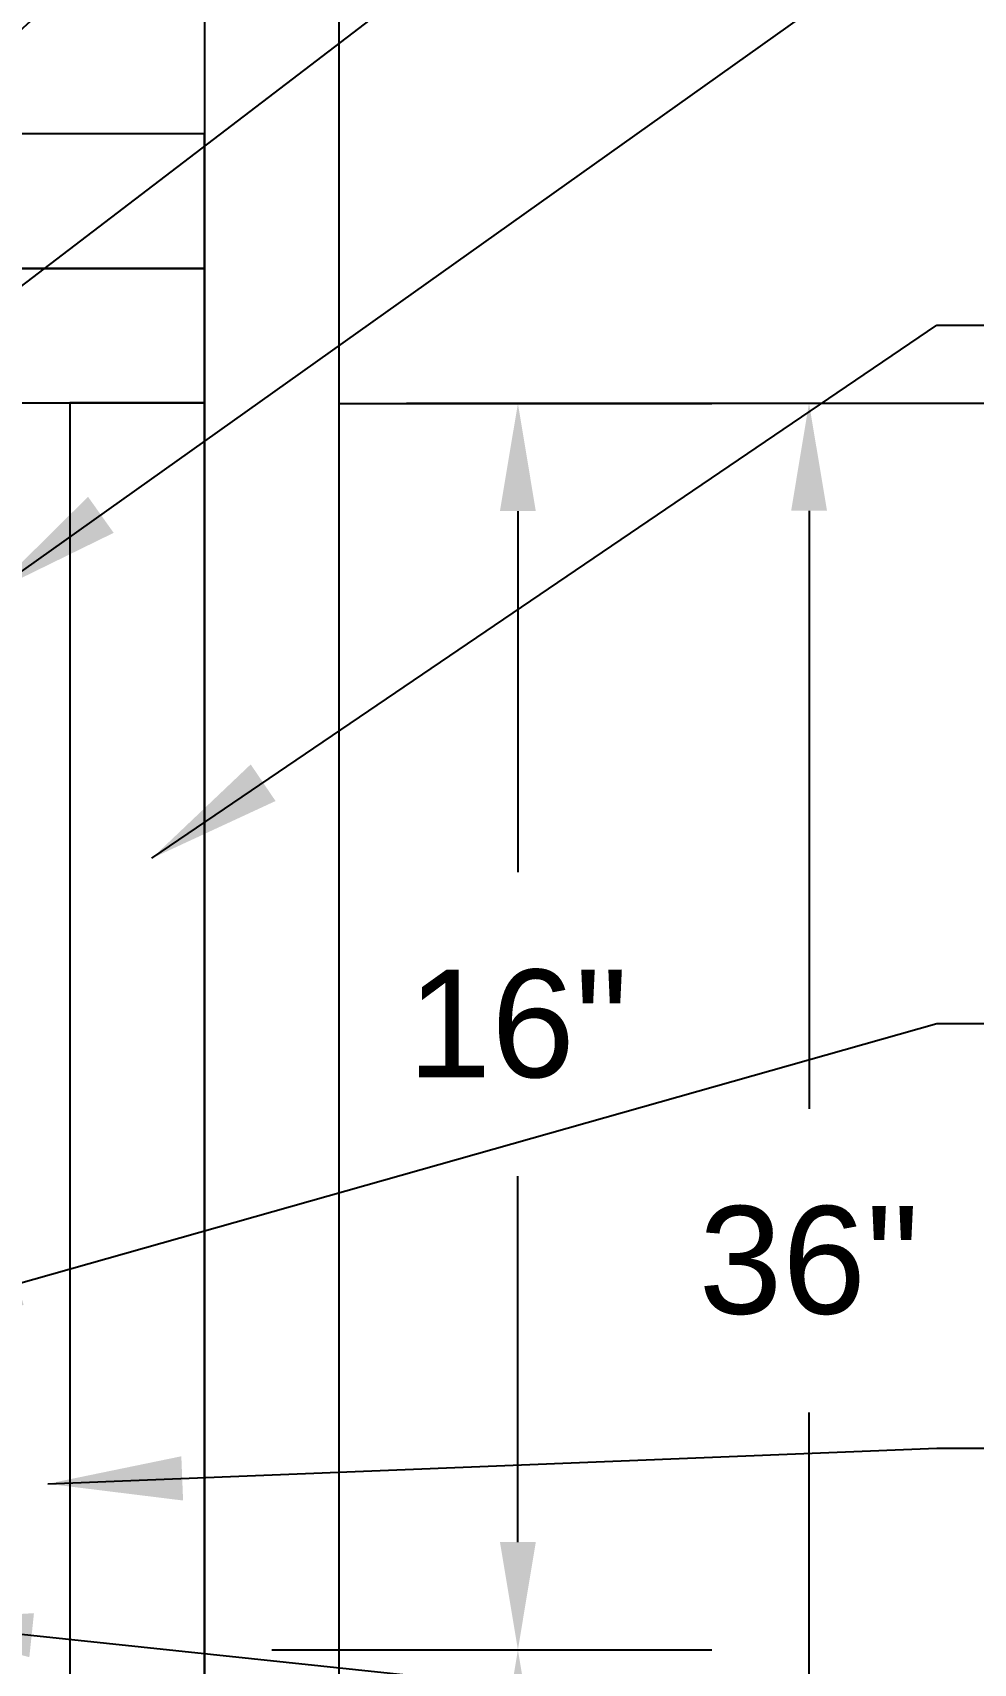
# Paper-space layout 'M&T INST' of a CAD drawing. Header units: inches. Extents: x 0.2 to 34.4, y 0.5 to 23.
# Drawn here: x 17.491 to 18.583, y 13.458 to 15.351 of the extents above; entities that cross this region are included whole.
import ezdxf

# ---------------------------------------------------------------- set-up
doc = ezdxf.new("R2010")
doc.units = ezdxf.units.IN
doc.header["$MEASUREMENT"] = 0
doc.layers.add('B_Dimensions', color=5, linetype='Continuous', lineweight=13)
for name, color, linetype in [('D_DTTXT', 7, 'Continuous'), ('D_FRAMING', 84, 'Continuous'), ('Title Block', 7, 'Continuous')]:
    doc.layers.add(name, color=color, linetype=linetype)
doc.styles.get("Standard").update_dxf_attribs({"font": 'arial.ttf'})
doc.dimstyles.get("Standard").update_dxf_attribs({"dimtxt": 4, "dimasz": 6, "dimexe": 0.18, "dimexo": 0.0625, "dimgap": 0.09, "dimtad": 0, "dimtih": 1, "dimtoh": 1, "dimdec": 4, "dimzin": 0, "dimdsep": 46, "dimlunit": 4, "dimtxsty": 'Standard', "dimcen": 0.09, "dimadec": 0, "dimazin": 0, "dimtfac": 1, "dimtdec": 4, "dimtofl": 0, "dimtmove": 0, "dimatfit": 3, "dimfxl": 1, "dimtolj": 1, "dimtzin": 0, "dimarcsym": 0})

# ---------------------------------------------------------------- blocks, each defined once
blk = doc.blocks.new('*D27')
at = {"layer": 'B_Dimensions', "color": 0, "lineweight": -2, "transparency": 16777216}
for p, q in [((-2.1417, -2.4571), (-1.5877, -2.4571)), ((-1.7677, -2.5571), (-1.7677, -3.1124)), ((-1.7677, -4.2321), (-1.7677, -3.3946)), ((-2.1417, -4.3321), (-1.5877, -4.3321))]:
    blk.add_line(p, q, dxfattribs=at)
at = {"layer": 'B_Dimensions', "color": 0, "transparency": 16777216}
for points in [[(-1.7843, -2.5571), (-1.751, -2.5571), (-1.7677, -2.4571)], [(-1.7843, -4.2321), (-1.751, -4.2321), (-1.7677, -4.3321)]]:
    blk.add_solid(points, dxfattribs=at)
at = {"layer": 'Defpoints', "color": 0, "transparency": 16777216}
for p in [(-2.2042, -2.4571), (-2.2042, -4.3321), (-1.7677, -4.3321)]:
    blk.add_point(p, dxfattribs=at)
at = {"layer": 'B_Dimensions', "color": 0, "transparency": 16777216, "insert": (-1.7677, -3.2535), "char_height": 0.1, "attachment_point": 5}
blk.add_mtext('\\A1;36"', dxfattribs=at)
blk = doc.blocks.new('*D25')
at = {"layer": 'B_Dimensions', "color": 0, "lineweight": -2, "transparency": 16777216}
for p, q in [((-2.2667, -3.6148), (-1.8581, -3.6148)), ((-2.0381, -3.7148), (-2.0381, -3.848)), ((-2.0381, -4.2321), (-2.0381, -4.1301)), ((-2.2667, -4.3321), (-1.8581, -4.3321))]:
    blk.add_line(p, q, dxfattribs=at)
at = {"layer": 'B_Dimensions', "color": 0, "transparency": 16777216}
for points in [[(-2.0548, -3.7148), (-2.0215, -3.7148), (-2.0381, -3.6148)], [(-2.0548, -4.2321), (-2.0215, -4.2321), (-2.0381, -4.3321)]]:
    blk.add_solid(points, dxfattribs=at)
at = {"layer": 'Defpoints', "color": 0, "transparency": 16777216}
for p in [(-2.3292, -3.6148), (-2.3292, -4.3321), (-2.0381, -4.3321)]:
    blk.add_point(p, dxfattribs=at)
at = {"layer": 'B_Dimensions', "color": 0, "transparency": 16777216, "insert": (-2.0381, -3.989), "char_height": 0.1, "attachment_point": 5}
blk.add_mtext('\\A1;20" MIN', dxfattribs=at)
blk = doc.blocks.new('*D26')
at = {"layer": 'B_Dimensions', "color": 0, "lineweight": -2, "transparency": 16777216}
for p, q in [((-2.2044, -2.4574), (-1.8581, -2.4574)), ((-2.0381, -2.5574), (-2.0381, -2.8928)), ((-2.0381, -3.5148), (-2.0381, -3.175)), ((-2.2042, -3.6148), (-1.8581, -3.6148))]:
    blk.add_line(p, q, dxfattribs=at)
at = {"layer": 'B_Dimensions', "color": 0, "transparency": 16777216}
for points in [[(-2.0548, -2.5574), (-2.0215, -2.5574), (-2.0381, -2.4574)], [(-2.0548, -3.5148), (-2.0215, -3.5148), (-2.0381, -3.6148)]]:
    blk.add_solid(points, dxfattribs=at)
at = {"layer": 'Defpoints', "color": 0, "transparency": 16777216}
for p in [(-2.2669, -2.4574), (-2.2667, -3.6148), (-2.0381, -3.6148)]:
    blk.add_point(p, dxfattribs=at)
at = {"layer": 'B_Dimensions', "color": 0, "transparency": 16777216, "insert": (-2.0381, -3.0339), "char_height": 0.1, "attachment_point": 5}
blk.add_mtext('\\A1;16"', dxfattribs=at)
blk = doc.blocks.new('SINGLE MANIFOLD')
at = {"layer": 'D_FRAMING', "ltscale": 12}
for p, q in [((-2.3292, -1.59752), (-2.3292, -4.33206)), ((-2.2042, -4.33206), (-2.2042, -1.59752))]:
    blk.add_line(p, q, dxfattribs=at)
for points in [[(-4.87087, -2.20706), (-4.87087, -2.33206), (-2.3292, -2.33206), (-2.3292, -2.20706)], [(-4.87087, -2.33206), (-4.87087, -2.45706), (-2.3292, -2.45706), (-2.3292, -2.33206)], [(-2.4542, -4.33206), (-2.3292, -4.33206), (-2.3292, -2.45706), (-2.4542, -2.45706)]]:
    blk.add_lwpolyline(points, close=True, dxfattribs=at)
at = {"layer": 'Title Block'}
for p, q in [((-1.64893, -2.38473), (-1.52393, -2.38473)), ((-1.64893, -3.03313), (-1.52393, -3.03313)), ((-1.64893, -3.42757), (-1.52393, -3.42757))]:
    blk.add_line(p, q, dxfattribs=at)
at = {"layer": 'B_Dimensions'}
for base, p1, p2, text, picture, middle in [((-2.03815, -3.61481), (-2.26692, -2.45738), (-2.2667, -3.61481), '16"', '*D26', (-2.03815, -3.0339)), ((-1.76768, -4.33206), (-2.2042, -2.45706), (-2.2042, -4.33206), '36"', '*D27', (-1.76768, -3.25347)), ((-2.03815, -4.33206), (-2.3292, -3.61481), (-2.3292, -4.33206), '20" MIN', '*D25', (-2.03815, -3.98905))]:
    dim = blk.add_linear_dim(base=base, p1=p1, p2=p2, angle=90, text=text, dimstyle='Standard', override={"dimtxt": 0.1, "dimasz": 0.1}, dxfattribs=at)
    dim.commit()
    dim.dimension.update_dxf_attribs({"geometry": picture, "text_midpoint": middle, "dimtype": 160})
at = {"layer": 'D_DTTXT'}
for points in [[(-2.91548, -2.25026), (-1.64893, -1.33496)], [(-2.78692, -2.37214), (-1.64893, -1.33496)], [(-2.80957, -2.58549), (-1.64893, -1.69917)], [(-2.52741, -2.6333), (-1.64893, -2.00904)], [(-2.37819, -2.87988), (-1.64893, -2.38473)], [(-2.62311, -3.30897), (-1.64893, -3.03313)], [(-2.47484, -3.46068), (-1.64893, -3.42757)], [(-2.6141, -3.58814), (-1.65852, -3.68897)]]:
    blk.add_leader(points, dimstyle='Standard', override={"dimasz": 0.125}, dxfattribs=at)

psp = doc.layouts.new('M&T INST')

# ---------------------------------------------------------------- block references
at = {"layer": 'Title Block', "xscale": 1.25, "yscale": 1.25, "zscale": 1.25}
psp.add_blockref('SINGLE MANIFOLD', (20.6017, 17.9924), dxfattribs=at)

doc.saveas('drawing.dxf')
